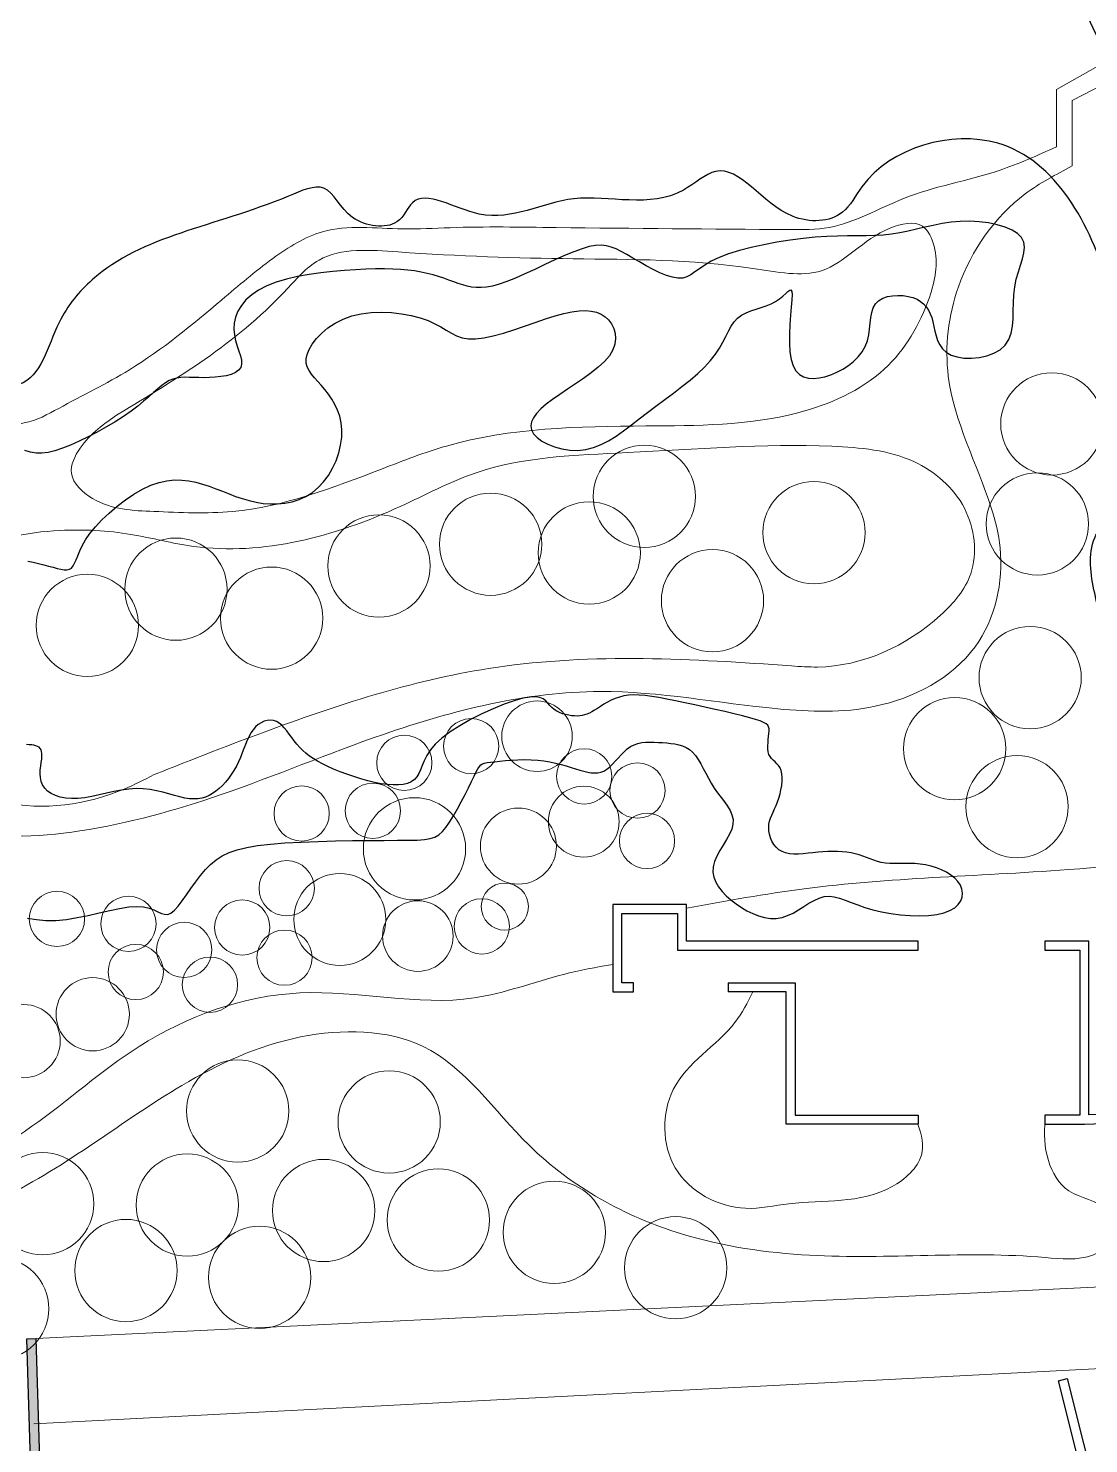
# Model space of a CAD drawing. Header units: millimetres. Extents: x -15937 to 135402, y -14729 to 208416.
# Drawn here: x 21403 to 50642, y 54623 to 93649 of the extents above; entities that cross this region are included whole.
import ezdxf

# ---------------------------------------------------------------- set-up
doc = ezdxf.new("R2010")
doc.units = ezdxf.units.MM
for name, color, linetype in [('archi', 7, 'Continuous'), ('rock', 30, 'Continuous'), ('water', 130, 'Continuous')]:
    doc.layers.add(name, color=color, linetype=linetype)
for name, color, linetype, lineweight in [('archiw', 255, 'Continuous', 0), ('plant', 90, 'Continuous', 0), ('road', 50, 'Continuous', 0)]:
    doc.layers.add(name, color=color, linetype=linetype, lineweight=lineweight)

msp = doc.modelspace()

# ---------------------------------------------------------------- hatches: boundary and pattern name
at = {"layer": 'archiw'}
h = msp.add_hatch(color=256, dxfattribs=at)
h.dxf.hatch_style = 1
h.paths.add_polyline_path([(21608, 57520), (21484, 57516), (21359, 57510), (21601, 49589), (21850, 49596)])

# ---------------------------------------------------------------- linework, layer by layer
at = {"layer": 'archi'}
for points in [[(50527, 63432), (53633, 63547), (53842, 59085), (54091, 59097), (53882, 63556), (60132, 63787), (71106, 66178), (69894, 71093), (69652, 71034), (70802, 66367), (60100, 64035), (53747, 63801), (50647, 63687), (50647, 68479), (49430, 68479), (49430, 68229), (50397, 68229), (50397, 63682), (49430, 63682), (49430, 63432), (50522, 63432)], [(40702, 67329), (40702, 67080)], [(40702, 67329), (42545, 67329), (42545, 63682), (45940, 63682), (45940, 63432), (42296, 63432), (42296, 67080), (40702, 67080)], [(-8213, 48690), (21601, 49589), (21359, 57512), (21608, 57520), (21850, 49596), (25680, 49712), (27984, 19426), (27735, 19407), (25450, 49455), (21733, 49343), (-8205, 48440)], [(53998, 39660), (52986, 43694), (49810, 56358), (50052, 56419), (53198, 43876), (53909, 44054)]]:
    msp.add_lwpolyline(points, dxfattribs=at)
msp.add_lwpolyline([(38089, 67080), (38089, 67329), (37765, 67329), (37765, 69244), (39306, 69244), (39306, 68229), (45940, 68229), (45940, 68479), (39555, 68479), (39555, 69493), (37516, 69493), (37516, 67080)], close=True, dxfattribs=at)
at = {"layer": 'archiw'}
msp.add_lwpolyline([(21608, 57520), (21484, 57516), (21359, 57510), (21601, 49589), (21850, 49596), (21608, 57520)], close=True, dxfattribs=at)
at = {"layer": 'plant'}
for centre, radius in [((49626, 82742), 1410), ((38389, 80744), 1410), ((49227, 79984), 1410), ((34150, 79424), 1410), ((43068, 79744), 1410), ((36869, 79184), 1410), ((31070, 78825), 1410), ((25472, 78185), 1410), ((40268, 77865), 1410), ((23032, 77185), 1410), ((28111, 77385), 1410), ((49027, 75746), 1410), ((35431, 74129), 972), ((46947, 73787), 1410), ((33614, 73855), 762), ((31771, 73395), 762), ((36731, 73022), 762), ((38200, 72632), 762), ((48667, 72188), 1410), ((28941, 71998), 762), ((30904, 72074), 762), ((36718, 71774), 976), ((32051, 71025), 1410), ((34916, 71101), 1049), ((38463, 71242), 762), ((28528, 69938), 762), ((29991, 69077), 1268), ((34542, 69431), 649), ((22192, 69092), 762), ((24164, 68956), 762), ((27301, 68855), 762), ((32144, 68619), 973), ((33909, 68886), 762), ((25702, 68238), 762), ((28466, 68024), 762), ((24366, 67629), 762), ((26411, 67278), 762), ((23179, 66464), 1010), ((21274, 65724), 1009), ((27178, 63797), 1410), ((31353, 63496), 1410), ((21799, 61240), 1410), ((25786, 61202), 1410), ((29548, 61052), 1410), ((32708, 60789), 1410), ((35905, 60450), 1410), ((39253, 59473), 1410), ((24094, 59397), 1410), ((27780, 59209), 1410), ((20558, 58345), 1410)]:
    msp.add_circle(centre, radius, dxfattribs=at)
at = {"layer": 'road'}
for points in [[(49750, 90380), (49750, 91965), (51610, 93011)], [(50188, 89854), (50188, 91659), (51650, 92411)], [(21608, 57520), (75431, 60132)], [(52585, 45807), (61043, 47835), (58255, 57076), (21555, 55168)]]:
    msp.add_lwpolyline(points, dxfattribs=at)
for points, knots in [([(25539, 98832), (25984, 98823), (27486, 98734), (30364, 98470), (32251, 99498), (34227, 99296), (34014, 100175), (33926, 101851), (36582, 103900), (40432, 104798), (42579, 102192), (45192, 101419), (47672, 102747), (48917, 104741), (51134, 106531), (53503, 105824), (55160, 105384), (55778, 105221), (55655, 105011), (55533, 104800), (55410, 104590), (54820, 104190), (54230, 103790), (53640, 103390), (52730, 102416), (51819, 101443), (50909, 100469), (51142, 100355), (51988, 99896), (53385, 98456), (53516, 95948), (53009, 93647), (51919, 93152), (51610, 93011)], [34130.156197, 34130.156197, 34130.156197, 34130.156197, 35416.540545, 38431.61487, 42015.803321, 42443.039885, 42760.505175, 44119.866685, 47505.625223, 51050.178991, 54380.458636, 56340.432092, 58429.261878, 61890.949511, 63169.141036, 66280.674109, 68163.967419, 68163.967419, 68163.967419, 68164.967419, 68164.967419, 68164.967419, 68165.967419, 68165.967419, 68165.967419, 68166.967419, 68166.967419, 68166.967419, 68916.881443, 70940.464828, 73571.433814, 75976.928051, 76928.564733, 76928.564733, 76928.564733, 76928.564733]), ([(39555, 69391), (40643, 69588), (44153, 70219), (48766, 70272), (54470, 70858), (55047, 74576), (54739, 77233), (53839, 79844), (53365, 82408), (54127, 85495), (52817, 88402), (52784, 91211), (51888, 92159), (51650, 92411)], [120.743455, 120.743455, 120.743455, 120.743455, 3278.728003, 10319.060603, 14481.469436, 17094.044662, 19926.918041, 22349.236592, 25012.361087, 27338.079768, 31217.694079, 33931.32366, 34913.213485, 34913.213485, 34913.213485, 34913.213485]), ([(16737, 87146), (16445, 87319), (15976, 87598), (16054, 88725), (17761, 88431), (17574, 86740), (19280, 86019), (18742, 84202), (19639, 83534), (20155, 83151), (20217, 83054), (20480, 82734), (21376, 82683), (22577, 83370), (24521, 84314), (26400, 85862), (28040, 87279), (29674, 88306), (31433, 88069), (33564, 88192), (37132, 88134), (40583, 88113), (43871, 88090), (45664, 89178), (47873, 89531), (49229, 90144), (49750, 90380)], [0, 0, 0, 0, 941.129227, 1515.411387, 2718.781655, 4126.474803, 5755.830504, 7047.728333, 8787.817628, 8787.817628, 8787.817628, 9116.444279, 10002.040014, 10997.01661, 13134.084116, 16205.230481, 17953.566733, 19445.879808, 21566.340663, 22826.914379, 25643.84465, 31816.671864, 32885.858977, 35001.988896, 37638.461703, 39282.659956, 39282.659956, 39282.659956, 39282.659956]), ([(50188, 89854), (49740, 89619), (48357, 88892), (46900, 86810), (46512, 83557), (47757, 81300), (48390, 78793), (47801, 76198), (44933, 74725), (41317, 74865), (36786, 75768), (31547, 74451), (26978, 72511), (23067, 71416), (19422, 71206), (17170, 73351), (16774, 75954), (17556, 77394), (18436, 78659), (16501, 79539), (13151, 79720), (7862, 81354), (3075, 79957), (-559, 81172), (-3038, 81430), (-5342, 80670), (-5962, 77746), (-6728, 73964), (-4034, 70517), (-3904, 67454), (-5194, 65621), (-5941, 63906), (-5326, 62284), (-3943, 61762), (-3050, 62311), (-2159, 62373), (-1782, 62358), (-1512, 62341)], [0, 0, 0, 0, 1452.199768, 4485.663113, 6869.964192, 10541.156824, 11629.746305, 14334.24576, 17422.87681, 20002.504677, 24732.878308, 30595.125192, 35184.31543, 39050.676655, 42437.923384, 45027.965759, 47258.642884, 49379.956244, 50054.340078, 50916.88376, 54109.211244, 60948.921369, 65779.44096, 67867.595498, 71823.438484, 72958.465085, 74288.93506, 79778.400926, 83549.974382, 86246.670896, 87871.06941, 89972.331665, 91350.999187, 92334.520151, 93814.661926, 94123.508262, 94903.304591, 94903.304591, 94903.304591, 94903.304591]), ([(1827, 61805), (2567, 61945), (3477, 62046), (4950, 61744), (5477, 60386), (7210, 59338), (10106, 59247), (13544, 60600), (17743, 61254), (21470, 63124), (24561, 65968), (28913, 67558), (32995, 66446), (35772, 67521), (37061, 67762), (37516, 67837)], [903.085831, 903.085831, 903.085831, 903.085831, 3061.594806, 3544.309866, 5088.79729, 6722.976219, 9172.289663, 13124.224926, 17300.819458, 21367.561919, 24910.134357, 29400.97264, 34025.525489, 36477.895869, 37808.183207, 37808.183207, 37808.183207, 37808.183207]), ([(45932, 63432), (46036, 63133), (46188, 62450), (44742, 61165), (42917, 61413), (40856, 60921), (38866, 61967), (38864, 64757), (40693, 65752), (41237, 66783), (41377, 67080)], [320.994872, 320.994872, 320.994872, 320.994872, 1171.722469, 2309.098065, 5080.157539, 6238.753659, 8387.472355, 10464.34052, 12882.161714, 13821.163646, 13821.163646, 13821.163646, 13821.163646]), ([(7967, 56861), (7969, 57128), (7969, 57513), (7942, 58316), (9470, 58184), (13186, 59561), (19795, 60078), (24899, 64275), (28742, 66080), (32782, 66034), (35194, 62344), (38939, 60298), (43913, 59566), (47742, 59995), (50616, 59623), (51606, 60328), (51109, 61335), (50044, 61402), (49419, 62462), (49412, 63176), (49437, 63557)], [490.789184, 490.789184, 490.789184, 490.789184, 1278.59386, 1596.04399, 2587.39985, 4433.821339, 14284.603818, 19847.757399, 23249.620968, 26513.519842, 30355.21494, 35022.738489, 38472.167249, 44721.506605, 46004.434251, 46851.449584, 47499.963381, 48645.427507, 49609.396846, 50700.561951, 50700.561951, 50700.561951, 50700.561951])]:
    msp.add_open_spline(points, degree=3, knots=knots, dxfattribs=at)
for points in [[(23881, 83012), (22830, 82070), (22593, 81377), (23177, 80684), (24862, 80327), (27032, 80327), (31144, 81496), (32931, 82131), (38431, 82685), (42618, 83049), (45005, 84252), (46248, 86230), (46377, 87642), (46059, 88189), (45164, 88139), (43274, 86966), (41385, 87026), (36422, 87294), (31599, 87482), (29420, 87259), (28465, 86384), (23881, 83012)], [(24876, 73073), (28056, 74300), (34292, 76027), (42444, 76069), (43165, 76038), (46558, 77467), (47389, 78611), (47216, 80414), (45821, 81700), (43562, 82123), (37916, 81951), (33723, 81387), (31653, 80462), (25960, 79364), (24231, 79694), (22271, 79803), (19667, 79051), (18240, 77075), (17817, 75978), (18381, 73689), (20702, 72309), (24042, 72672), (24876, 73073)]]:
    msp.add_spline(points, degree=3, dxfattribs=at)
at = {"layer": 'rock'}
for points in [[(21387, 78952), (21538, 78926), (21687, 78894), (21829, 78859), (21962, 78823), (22085, 78787), (22197, 78757), (22299, 78733), (22390, 78719), (22469, 78719), (22538, 78734), (22594, 78768), (22640, 78824), (22680, 78899), (22720, 78994), (22764, 79108), (22819, 79238), (22890, 79383), (22983, 79544), (23103, 79717), (23254, 79902), (23432, 80092), (23633, 80284), (23851, 80470), (24080, 80646), (24316, 80805), (24552, 80942), (24785, 81052), (25009, 81129), (25224, 81176), (25432, 81196), (25633, 81194), (25828, 81171), (26019, 81133), (26206, 81081), (26391, 81020), (26573, 80953), (26755, 80883), (26937, 80812), (27120, 80744), (27304, 80681), (27491, 80626), (27682, 80581), (27876, 80550), (28075, 80534), (28277, 80536), (28479, 80557), (28678, 80597), (28872, 80659), (29058, 80743), (29235, 80851), (29398, 80984), (29546, 81142), (29678, 81322), (29792, 81518), (29887, 81726), (29962, 81941), (30015, 82157), (30045, 82371), (30050, 82577), (30031, 82770), (29990, 82952), (29931, 83122), (29857, 83280), (29771, 83427), (29677, 83564), (29579, 83690), (29480, 83807), (29383, 83915), (29293, 84016), (29212, 84115), (29146, 84212), (29096, 84312), (29068, 84418), (29065, 84532), (29090, 84658), (29147, 84796), (29234, 84944), (29351, 85095), (29495, 85245), (29666, 85387), (29862, 85517), (30081, 85628), (30322, 85717), (30583, 85777), (30857, 85811), (31138, 85821), (31420, 85809), (31697, 85778), (31960, 85729), (32205, 85666), (32424, 85590), (32613, 85504), (32778, 85414), (32928, 85325), (33070, 85241), (33214, 85170), (33368, 85116), (33539, 85086), (33737, 85083), (33967, 85113), (34225, 85169), (34503, 85247), (34793, 85339), (35088, 85438), (35381, 85539), (35664, 85634), (35929, 85717), (36172, 85782), (36392, 85828), (36590, 85856), (36767, 85864), (36926, 85852), (37068, 85821), (37195, 85770), (37306, 85698), (37405, 85607), (37487, 85498), (37548, 85374), (37586, 85238), (37596, 85092), (37575, 84939), (37519, 84781), (37424, 84622), (37289, 84463), (37119, 84305), (36924, 84149), (36712, 83996), (36491, 83846), (36269, 83699), (36055, 83556), (35857, 83418), (35683, 83285), (35535, 83156), (35417, 83032), (35329, 82913), (35275, 82796), (35256, 82684), (35274, 82575), (35332, 82468), (35430, 82365), (35563, 82268), (35726, 82181), (35913, 82108), (36116, 82053), (36332, 82020), (36552, 82012), (36772, 82034), (36986, 82087), (37196, 82169), (37403, 82277), (37610, 82406), (37818, 82552), (38031, 82712), (38249, 82881), (38475, 83056), (38710, 83233), (38951, 83412), (39191, 83591), (39426, 83771), (39651, 83951), (39861, 84130), (40050, 84309), (40214, 84486), (40350, 84661), (40460, 84832), (40553, 84998), (40633, 85154), (40708, 85301), (40782, 85434), (40864, 85552), (40957, 85653), (41068, 85736), (41193, 85803), (41328, 85859), (41469, 85908), (41612, 85954), (41752, 86001), (41886, 86053), (42008, 86115), (42116, 86188), (42209, 86265), (42287, 86338), (42350, 86396), (42399, 86431), (42433, 86434), (42454, 86395), (42461, 86305), (42455, 86158), (42440, 85964), (42421, 85735), (42403, 85483), (42391, 85223), (42388, 84966), (42401, 84725), (42434, 84513), (42490, 84340), (42568, 84205), (42666, 84106), (42781, 84040), (42912, 84004), (43054, 83994), (43207, 84008), (43367, 84042), (43532, 84095), (43698, 84165), (43860, 84250), (44016, 84350), (44160, 84464), (44288, 84590), (44396, 84727), (44481, 84875), (44540, 85032), (44577, 85194), (44601, 85357), (44618, 85517), (44636, 85671), (44661, 85814), (44700, 85942), (44762, 86051), (44850, 86138), (44961, 86204), (45090, 86250), (45231, 86276), (45377, 86286), (45524, 86279), (45665, 86258), (45795, 86223), (45909, 86177), (46007, 86119), (46091, 86050), (46163, 85970), (46222, 85880), (46272, 85780), (46313, 85671), (46347, 85554), (46376, 85428), (46403, 85298), (46436, 85167), (46477, 85039), (46534, 84919), (46611, 84809), (46713, 84715), (46845, 84640), (47011, 84587), (47202, 84557), (47410, 84552), (47623, 84572), (47833, 84617), (48029, 84688), (48201, 84786), (48340, 84911), (48439, 85064), (48502, 85239), (48539, 85434), (48556, 85642), (48563, 85860), (48568, 86082), (48578, 86304), (48603, 86522), (48646, 86731), (48703, 86930), (48763, 87118), (48817, 87296), (48856, 87461), (48872, 87614), (48854, 87753), (48793, 87879), (48683, 87991), (48530, 88087), (48339, 88168), (48119, 88233), (47878, 88282), (47622, 88313), (47360, 88327), (47099, 88323), (46845, 88300), (46598, 88264), (46357, 88216), (46122, 88163), (45890, 88108), (45661, 88054), (45433, 88007), (45206, 87970), (44977, 87946), (44745, 87933), (44506, 87927), (44257, 87926), (43995, 87924), (43718, 87920), (43422, 87909), (43104, 87888), (42764, 87854), (42408, 87808), (42045, 87750), (41685, 87682), (41337, 87605), (41009, 87519), (40710, 87426), (40450, 87327), (40234, 87224), (40058, 87120), (39911, 87020), (39785, 86930), (39672, 86854), (39562, 86797), (39447, 86763), (39317, 86757), (39168, 86783), (39000, 86836), (38819, 86911), (38631, 87001), (38441, 87102), (38253, 87208), (38072, 87312), (37904, 87409), (37753, 87494), (37612, 87564), (37478, 87618), (37343, 87653), (37201, 87668), (37046, 87661), (36872, 87629), (36672, 87572), (36444, 87487), (36191, 87382), (35923, 87261), (35645, 87133), (35366, 87002), (35094, 86877), (34835, 86763), (34598, 86667), (34387, 86594), (34202, 86543), (34037, 86512), (33889, 86499), (33754, 86501), (33627, 86516), (33505, 86542), (33384, 86576), (33260, 86616), (33132, 86661), (32998, 86708), (32860, 86756), (32715, 86804), (32562, 86850), (32402, 86892), (32233, 86929), (32055, 86960), (31866, 86983), (31665, 87001), (31450, 87012), (31220, 87016), (30972, 87014), (30707, 87006), (30422, 86992), (30117, 86972), (29798, 86945), (29471, 86909), (29144, 86862), (28825, 86805), (28519, 86734), (28233, 86649), (27976, 86549), (27752, 86432), (27562, 86301), (27404, 86158), (27278, 86006), (27183, 85847), (27117, 85684), (27080, 85519), (27070, 85355), (27085, 85194), (27119, 85038), (27163, 84888), (27209, 84747), (27250, 84616), (27278, 84496), (27284, 84388), (27260, 84296), (27202, 84219), (27112, 84157), (26997, 84108), (26862, 84071), (26713, 84044), (26557, 84027), (26399, 84018), (26246, 84015), (26101, 84017), (25966, 84022), (25838, 84025), (25718, 84026), (25604, 84019), (25494, 84004), (25388, 83976), (25285, 83934), (25184, 83874), (25080, 83799), (24972, 83708), (24855, 83605), (24726, 83490), (24582, 83365), (24419, 83232), (24235, 83092), (24026, 82948), (23797, 82802), (23555, 82657), (23305, 82517), (23053, 82385), (22804, 82264), (22565, 82158), (22341, 82070), (22137, 82003), (21951, 81957), (21779, 81934), (21617, 81934), (21461, 81958), (21309, 82006)], [(21379, 69113), (21624, 69075), (21885, 69053), (22161, 69053), (22452, 69079), (22753, 69127), (23057, 69189), (23357, 69257), (23647, 69324), (23920, 69382), (24170, 69422), (24391, 69439), (24577, 69425), (24733, 69390), (24864, 69342), (24975, 69291), (25072, 69246), (25161, 69219), (25247, 69217), (25336, 69252), (25432, 69329), (25535, 69444), (25646, 69588), (25763, 69752), (25887, 69929), (26015, 70110), (26148, 70287), (26286, 70452), (26429, 70597), (26581, 70723), (26751, 70830), (26943, 70922), (27166, 70999), (27424, 71062), (27726, 71114), (28077, 71155), (28480, 71187), (28924, 71212), (29393, 71231), (29872, 71243), (30346, 71252), (30799, 71257), (31216, 71259), (31581, 71260), (31884, 71262), (32129, 71267), (32327, 71281), (32485, 71307), (32614, 71349), (32723, 71412), (32821, 71500), (32917, 71616), (33019, 71764), (33125, 71936), (33234, 72125), (33341, 72322), (33444, 72519), (33539, 72708), (33625, 72880), (33697, 73027), (33754, 73144), (33801, 73232), (33842, 73296), (33882, 73340), (33928, 73369), (33984, 73388), (34055, 73401), (34147, 73413), (34263, 73427), (34401, 73442), (34557, 73457), (34726, 73470), (34904, 73480), (35087, 73485), (35270, 73482), (35450, 73472), (35622, 73452), (35787, 73424), (35943, 73390), (36092, 73352), (36233, 73311), (36367, 73270), (36493, 73230), (36611, 73194), (36722, 73163), (36827, 73139), (36925, 73123), (37018, 73116), (37107, 73121), (37192, 73138), (37274, 73170), (37353, 73217), (37431, 73280), (37509, 73355), (37586, 73440), (37665, 73529), (37746, 73618), (37830, 73703), (37918, 73780), (38011, 73845), (38109, 73894), (38212, 73929), (38320, 73952), (38431, 73964), (38544, 73969), (38659, 73967), (38775, 73961), (38891, 73953), (39006, 73944), (39119, 73933), (39230, 73918), (39337, 73895), (39441, 73864), (39539, 73820), (39632, 73763), (39718, 73689), (39798, 73597), (39872, 73490), (39943, 73371), (40013, 73242), (40083, 73107), (40156, 72969), (40234, 72831), (40318, 72697), (40410, 72568), (40505, 72444), (40598, 72323), (40683, 72203), (40754, 72083), (40806, 71961), (40834, 71836), (40832, 71706), (40797, 71569), (40734, 71426), (40654, 71279), (40564, 71130), (40474, 70978), (40392, 70827), (40327, 70676), (40288, 70528), (40281, 70384), (40306, 70243), (40358, 70108), (40435, 69977), (40532, 69851), (40647, 69731), (40777, 69617), (40917, 69510), (41065, 69410), (41219, 69319), (41377, 69241), (41539, 69178), (41702, 69133), (41865, 69108), (42027, 69106), (42186, 69131), (42341, 69182), (42493, 69254), (42641, 69340), (42786, 69432), (42929, 69522), (43070, 69603), (43209, 69668), (43348, 69708), (43486, 69718), (43627, 69702), (43773, 69664), (43928, 69611), (44094, 69546), (44274, 69476), (44472, 69406), (44690, 69340), (44930, 69284), (45186, 69238), (45451, 69205), (45717, 69186), (45978, 69180), (46225, 69190), (46452, 69217), (46651, 69261), (46816, 69323), (46948, 69400), (47047, 69490), (47115, 69589), (47154, 69695), (47164, 69803), (47147, 69913), (47104, 70019), (47037, 70120), (46949, 70214), (46842, 70301), (46721, 70378), (46587, 70447), (46445, 70504), (46297, 70551), (46146, 70585), (45996, 70606), (45847, 70618), (45700, 70621), (45557, 70620), (45418, 70618), (45284, 70617), (45157, 70620), (45036, 70630), (44923, 70650), (44816, 70677), (44713, 70711), (44613, 70748), (44514, 70786), (44414, 70824), (44311, 70860), (44203, 70891), (44090, 70915), (43970, 70933), (43846, 70944), (43718, 70951), (43586, 70952), (43452, 70949), (43315, 70941), (43178, 70930), (43039, 70916), (42902, 70902), (42768, 70889), (42637, 70881), (42512, 70881), (42394, 70890), (42285, 70911), (42186, 70947), (42098, 71000), (42023, 71067), (41959, 71147), (41906, 71234), (41866, 71328), (41838, 71425), (41822, 71521), (41818, 71615), (41826, 71704), (41844, 71788), (41870, 71871), (41904, 71953), (41941, 72037), (41981, 72124), (42022, 72217), (42061, 72317), (42098, 72425), (42130, 72539), (42156, 72656), (42176, 72773), (42188, 72887), (42191, 72996), (42183, 73095), (42163, 73183), (42132, 73256), (42091, 73319), (42044, 73372), (41993, 73421), (41943, 73468), (41896, 73516), (41855, 73569), (41823, 73630), (41804, 73701), (41795, 73780), (41794, 73865), (41799, 73952), (41807, 74040), (41816, 74125), (41824, 74204), (41829, 74275), (41828, 74335), (41816, 74387), (41790, 74432), (41746, 74473), (41678, 74512), (41584, 74550), (41458, 74591), (41297, 74637), (41097, 74689), (40866, 74746), (40611, 74807), (40339, 74870), (40059, 74933), (39778, 74994), (39504, 75053), (39246, 75107), (39008, 75154), (38792, 75195), (38594, 75227), (38413, 75251), (38248, 75265), (38096, 75269), (37955, 75262), (37824, 75243), (37700, 75211), (37583, 75170), (37473, 75120), (37370, 75066), (37274, 75009), (37183, 74951), (37098, 74896), (37019, 74846), (36945, 74803), (36875, 74768), (36807, 74739), (36741, 74716), (36675, 74700), (36608, 74690), (36538, 74686), (36464, 74688), (36385, 74695), (36303, 74708), (36219, 74726), (36135, 74751), (36054, 74782), (35976, 74821), (35905, 74867), (35841, 74920), (35785, 74980), (35731, 75043), (35672, 75104), (35600, 75156), (35509, 75194), (35390, 75214), (35237, 75209), (35042, 75175), (34800, 75107), (34522, 75010), (34221, 74887), (33908, 74745), (33597, 74587), (33301, 74420), (33032, 74248), (32804, 74077), (32625, 73910), (32490, 73750), (32391, 73598), (32319, 73455), (32264, 73323), (32218, 73204), (32173, 73098), (32118, 73007), (32048, 72933), (31961, 72874), (31858, 72830), (31740, 72801), (31608, 72786), (31462, 72785), (31303, 72797), (31132, 72820), (30951, 72856), (30762, 72901), (30569, 72955), (30375, 73016), (30183, 73082), (29998, 73151), (29822, 73223), (29659, 73296), (29512, 73368), (29380, 73439), (29261, 73511), (29154, 73584), (29057, 73660), (28968, 73738), (28886, 73820), (28810, 73907), (28737, 73998), (28667, 74092), (28598, 74185), (28530, 74274), (28462, 74357), (28392, 74430), (28319, 74490), (28243, 74535), (28162, 74562), (28078, 74571), (27993, 74564), (27908, 74541), (27825, 74503), (27745, 74451), (27670, 74386), (27603, 74309), (27543, 74221), (27490, 74123), (27441, 74018), (27395, 73906), (27350, 73789), (27304, 73669), (27255, 73547), (27200, 73426), (27140, 73306), (27073, 73189), (27000, 73076), (26923, 72968), (26841, 72866), (26756, 72772), (26668, 72686), (26577, 72611), (26485, 72547), (26390, 72493), (26292, 72452), (26189, 72422), (26081, 72404), (25967, 72399), (25846, 72405), (25716, 72424), (25578, 72455), (25431, 72495), (25275, 72539), (25111, 72584), (24939, 72625), (24760, 72658), (24573, 72679), (24379, 72685), (24178, 72671), (23973, 72642), (23765, 72603), (23557, 72557), (23352, 72511), (23150, 72468), (22956, 72434), (22770, 72413), (22595, 72409), (22433, 72422), (22284, 72451), (22151, 72494), (22034, 72550), (21935, 72618), (21855, 72698), (21795, 72786), (21757, 72884), (21736, 72987), (21730, 73093), (21734, 73200), (21745, 73304), (21758, 73404), (21771, 73496), (21778, 73579), (21779, 73649), (21770, 73708), (21754, 73756), (21730, 73795), (21698, 73825), (21658, 73849), (21611, 73866), (21558, 73879), (21497, 73888), (21429, 73895), (21354, 73902)]]:
    msp.add_lwpolyline(points, dxfattribs=at)
at = {"layer": 'water'}
for points, knots in [([(98951, 176161), (98797, 176159), (96661, 176025), (93255, 174712), (88134, 177008), (83042, 178887), (78172, 175394), (72892, 177977), (63765, 176502), (54412, 178984), (43865, 178028), (41310, 172186), (42328, 167478), (45037, 163509), (43340, 159092), (40659, 155035), (34709, 155917), (30646, 153376), (26797, 150049), (28059, 147868), (28108, 146182), (27986, 143773), (31407, 143115), (33011, 139967), (32290, 136808), (34707, 134889), (32834, 130285), (39641, 126217), (46336, 127965), (51035, 122934), (55285, 124984), (57423, 123924), (59106, 124210), (59302, 126578), (59052, 129719), (60077, 134191), (57005, 136959), (54398, 138046), (51180, 138314), (49414, 141505), (49787, 144965), (49853, 148434), (52110, 150270), (55388, 149991), (58777, 149778), (62031, 150690), (63901, 148873), (67667, 149655), (70222, 149646), (74749, 150647), (73619, 148026), (72225, 145731), (74430, 142099), (77403, 141975), (78929, 139376), (79057, 136208), (78881, 132188), (73803, 130082), (69370, 130372), (64628, 130414), (62034, 128045), (61472, 124768), (59159, 121908), (56142, 122816), (57102, 118990), (56446, 116101), (58710, 114324), (59714, 111995), (56476, 110437), (57819, 105840), (53495, 104123), (51039, 101299), (50108, 98255), (49929, 94426), (52242, 91465), (52988, 87816), (52810, 84671), (53619, 81867), (52268, 79375), (54333, 76880), (53699, 74116), (53954, 70955), (51549, 70480), (50726, 72886), (51582, 75247), (50875, 77535), (50530, 79585), (51738, 80684), (50899, 82269), (51698, 84186), (51173, 87317), (48997, 91431), (44812, 90274), (43860, 88319), (41965, 88223), (40770, 90298), (38917, 88543), (36400, 89408), (34192, 87954), (32085, 89402), (31643, 88065), (30135, 88245), (29711, 89528), (26795, 88181), (24079, 87904), (22050, 85499), (21704, 83727), (20426, 83782), (20024, 82631), (19695, 83887), (19110, 84254), (20334, 85142), (21770, 87452), (17658, 89598), (14654, 89002), (13506, 87675), (13240, 87380), (13560, 88070), (13560, 88070), (9315, 88008), (7150, 88020), (6799, 88660), (6539, 90302), (7081, 92586), (8709, 92817), (9331, 94767), (6847, 94397), (4651, 93848), (4665, 97139), (7294, 97394), (9816, 97160), (12047, 94767), (15778, 94109), (21780, 99022), (30705, 97798), (38113, 99577), (41459, 98673), (43138, 101510), (45612, 98984), (47923, 100177), (48366, 103173), (52830, 102874), (53039, 106767), (56693, 107692), (55548, 111457), (57732, 114487), (54853, 116917), (52399, 119138), (48222, 122628), (41486, 119447), (36732, 126517), (30695, 123618), (26524, 126206), (23789, 123961), (20802, 125028), (18417, 124527), (15466, 124074), (16120, 120848), (17663, 119201), (16512, 116626), (13192, 118969), (12054, 121358), (8543, 123029), (10039, 127009), (7401, 129303), (4696, 131094), (5372, 134690), (4134, 137902), (1604, 138397), (-315, 138078), (-2195, 139895), (-1688, 142016), (-1141, 144378), (871, 143449), (1796, 141581), (4404, 141274), (6043, 138703), (7118, 135269), (11274, 133207), (14999, 133666), (17815, 131249), (21347, 131960), (24598, 133021), (27901, 134598), (29196, 138233), (27896, 142581), (24476, 141646), (22527, 144440), (21289, 147856), (19731, 151740), (23227, 157546), (26503, 164414), (33793, 169259), (36601, 176282), (31401, 179682), (25580, 180406), (17963, 180998), (10347, 179749), (3100, 181041), (-1101, 180482), (-3351, 180150), (-2937, 182853), (-2524, 185556), (-2111, 188259), (-402, 188630), (3487, 189385), (16797, 186902), (31950, 187159), (47631, 185442), (56240, 186614), (62841, 186679), (69128, 184454), (75580, 185787), (80427, 185523), (82698, 185376), (82698, 184873), (82698, 184371), (82620, 182660), (83330, 184330), (84190, 183930), (84950, 184180), (84850, 182990), (83980, 180580), (85697, 181238), (86001, 181238), (87070, 181340), (88230, 180530), (88153, 182115), (88270, 182990), (88160, 184600), (88780, 183690), (89430, 183868), (90120, 183630), (90068, 184034), (90068, 184200), (90068, 184366), (90206, 184300), (91006, 183888), (92333, 182944), (95158, 183075), (97264, 183058), (98570, 183043), (98697, 180750), (98824, 178457), (98950, 176164)], [0, 0, 0, 0, 802.835805, 6153.091065, 9733.44727, 16724.326439, 20186.889277, 25455.090733, 31807.401638, 46359.623135, 54213.305865, 58579.834832, 62833.29931, 67881.652336, 71168.440543, 75906.691532, 80394.795207, 86500.914769, 90432.027285, 92006.413996, 93036.74619, 95424.53796, 97773.415399, 101571.607213, 104355.948452, 106252.049354, 109285.578459, 116140.561932, 122932.696099, 128776.707724, 132361.119034, 134608.899185, 135681.272899, 136378.077966, 140826.072237, 145684.107435, 147652.815702, 152126.888295, 153815.236625, 156532.125662, 161234.701662, 164132.245125, 165855.135784, 168953.046311, 173081.405788, 176080.463353, 177616.983044, 179961.93476, 185977.22725, 187762.095629, 189233.498833, 191971.256396, 196123.906603, 198354.906023, 199840.221333, 204157.699639, 207935.869806, 209677.690067, 219045.511673, 221040.247943, 222804.523686, 228553.959639, 230486.234339, 232578.404735, 234734.229469, 238735.165154, 240992.996845, 242649.583733, 244856.840129, 249080.384998, 252982.727227, 256296.825454, 259820.415449, 261943.402392, 267100.065926, 269931.950235, 272540.062261, 276170.354598, 278005.717726, 279793.266603, 284399.119563, 286161.015674, 287662.156477, 289589.413781, 291983.610106, 294881.66984, 296355.351432, 297585.870223, 298853.287678, 300797.226041, 303224.875507, 308026.414248, 311811.133693, 312658.09576, 313991.473954, 316349.949555, 317334.666426, 320250.152134, 322921.670965, 324903.472001, 325638.443898, 326720.054119, 327810.164619, 328773.179292, 334435.254251, 335864.260427, 337818.155615, 338522.373622, 339063.17605, 340267.240461, 340455.217811, 340745.959938, 343519.904524, 347298.721058, 350434.39151, 352043.565969, 352043.565969, 352043.565969, 352044.565969, 352045.565969, 352045.565969, 352045.565969, 354569.802493, 356569.310497, 357824.217494, 358788.29791, 361040.506712, 362486.045705, 364601.304868, 366943.0543, 368922.474679, 371884.871978, 375938.496588, 378302.318251, 393494.139945, 399231.759072, 400364.844681, 402863.079283, 405887.192736, 407440.093481, 409351.080266, 413592.188651, 416028.072595, 418664.379172, 422111.265874, 425065.453861, 427710.497632, 431211.963178, 435423.170726, 442037.772854, 448438.691457, 454562.903009, 458216.964303, 460603.307687, 463468.090817, 466482.614301, 467965.353137, 471035.621952, 473104.297365, 474271.12411, 477645.925449, 480633.75083, 482805.690562, 487443.970855, 489205.281394, 492545.192715, 495841.311077, 498828.759256, 501398.29284, 502526.43475, 504302.444678, 507721.090576, 508660.554101, 510239.209299, 512146.304514, 514858.504543, 516666.979939, 520609.352975, 524942.207449, 528736.33685, 530843.861966, 534988.655489, 538015.365521, 541065.439511, 544961.879321, 548588.040992, 550906.868164, 553249.915738, 557229.437745, 562212.295507, 563654.567578, 576384.638963, 583313.904276, 589378.654983, 593654.48239, 598719.316476, 606631.737111, 615473.953226, 620748.36738, 627635.412806, 627635.412806, 627635.412806, 627636.412806, 627636.412806, 627636.412806, 633009.340304, 638995.104438, 666214.735071, 676849.124642, 684196.72531, 691260.948547, 695637.91299, 703080.188349, 709650.630851, 709650.630851, 709650.630851, 709651.630851, 709651.630851, 709651.630851, 709652.630851, 709652.630851, 709652.630851, 709653.630851, 709653.630851, 709653.630851, 709654.630851, 709654.630851, 709654.630851, 709655.630851, 709655.630851, 709655.630851, 709656.630851, 709656.630851, 709656.630851, 709657.630851, 709657.630851, 709657.630851, 710501.76117, 712246.010243, 714196.191673, 718370.205277, 718370.205277, 718370.205277, 718371.205277, 718371.205277, 718371.205277, 718371.205277]), ([(98951, 176161), (98797, 176159), (96661, 176025), (93255, 174712), (88134, 177008), (83042, 178887), (78172, 175394), (72892, 177977), (63765, 176502), (54412, 178984), (43865, 178028), (41310, 172186), (42328, 167478), (45037, 163509), (43340, 159092), (40659, 155035), (34709, 155917), (30646, 153376), (26797, 150049), (28059, 147868), (28108, 146182), (27986, 143773), (31407, 143115), (33011, 139967), (32290, 136808), (34707, 134889), (32834, 130285), (39641, 126217), (46336, 127965), (51035, 122934), (55285, 124984), (57423, 123924), (59106, 124210), (59302, 126578), (59052, 129719), (60077, 134191), (57005, 136959), (54398, 138046), (51180, 138314), (49414, 141505), (49787, 144965), (49853, 148434), (52110, 150270), (55388, 149991), (58777, 149778), (62031, 150690), (63901, 148873), (67667, 149655), (70222, 149646), (74749, 150647), (73619, 148026), (72225, 145731), (74430, 142099), (77403, 141975), (78929, 139376), (79057, 136208), (78881, 132188), (73803, 130082), (69370, 130372), (64628, 130414), (62034, 128045), (61472, 124768), (59159, 121908), (56142, 122816), (57102, 118990), (56446, 116101), (58710, 114324), (59714, 111995), (56476, 110437), (57819, 105840), (53495, 104123), (51039, 101299), (50108, 98255), (49929, 94426), (52242, 91465), (52988, 87816), (52810, 84671), (53619, 81867), (52268, 79375), (54333, 76880), (53709, 74161), (53897, 71665), (53577, 71244)], [0, 0, 0, 0, 802.835805, 6153.091065, 9733.44727, 16724.326439, 20186.889277, 25455.090733, 31807.401638, 46359.623135, 54213.305865, 58579.834832, 62833.29931, 67881.652336, 71168.440543, 75906.691532, 80394.795207, 86500.914769, 90432.027285, 92006.413996, 93036.74619, 95424.53796, 97773.415399, 101571.607213, 104355.948452, 106252.049354, 109285.578459, 116140.561932, 122932.696099, 128776.707724, 132361.119034, 134608.899185, 135681.272899, 136378.077966, 140826.072237, 145684.107435, 147652.815702, 152126.888295, 153815.236625, 156532.125662, 161234.701662, 164132.245125, 165855.135784, 168953.046311, 173081.405788, 176080.463353, 177616.983044, 179961.93476, 185977.22725, 187762.095629, 189233.498833, 191971.256396, 196123.906603, 198354.906023, 199840.221333, 204157.699639, 207935.869806, 209677.690067, 219045.511673, 221040.247943, 222804.523686, 228553.959639, 230486.234339, 232578.404735, 234734.229469, 238735.165154, 240992.996845, 242649.583733, 244856.840129, 249080.384998, 252982.727227, 256296.825454, 259820.415449, 261943.402392, 267100.065926, 269931.950235, 272540.062261, 276170.354598, 278005.717726, 279793.266603, 284399.119563, 286028.26441, 286028.26441, 286028.26441, 286028.26441])]:
    msp.add_open_spline(points, degree=3, knots=knots, dxfattribs=at)

doc.saveas('drawing.dxf')
